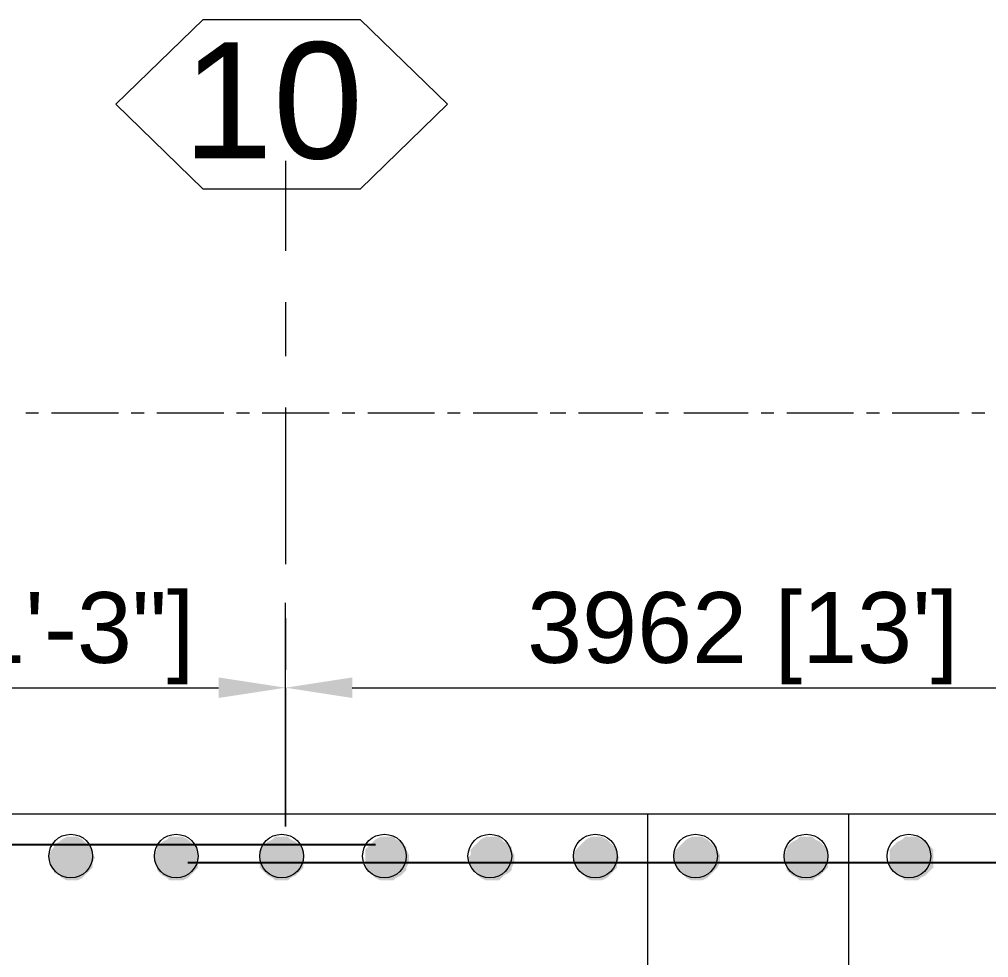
# Model space of a CAD drawing. Header units: inches. Extents: x 2 to 136, y 1 to 96.
# Drawn here: x 60.34 to 67.72, y 66.39 to 73.53 of the extents above; entities that cross this region are included whole.
import ezdxf

# ---------------------------------------------------------------- set-up
doc = ezdxf.new("R2010")
doc.units = ezdxf.units.IN
doc.header["$MEASUREMENT"] = 0
doc.layers.add('PDF_COLUMN', color=251, linetype='Continuous', true_color=0x636466)
doc.layers.add('PDF_Outer Line', color=165, linetype='Continuous', true_color=0x5258ac)
for name, color, linetype in [('PDF_Girt', 7, 'Continuous'), ('PDF_Grid', 7, 'Continuous'), ('PDF_Text', 7, 'Continuous'), ('PDF_Thin', 7, 'Continuous')]:
    doc.layers.add(name, color=color, linetype=linetype)
doc.styles.add('PDF Arial', font='arial.ttf')

msp = doc.modelspace()

# ---------------------------------------------------------------- linework, layer by layer
at = {"layer": 'PDF_COLUMN', "lineweight": 0}
for centre in [(60.7295, 67.1592), (61.5324, 67.1592), (62.3353, 67.1592), (63.1186, 67.1592), (63.9215, 67.1592), (64.7244, 67.1592), (67.1135, 67.1592)]:
    msp.add_circle(centre, 0.1665, dxfattribs=at)
at = {"layer": 'PDF_COLUMN', "color": 7, "lineweight": 0}
for centre in [(65.4881, 67.1592), (66.3302, 67.1592)]:
    msp.add_circle(centre, 0.1665, dxfattribs=at)
at = {"layer": 'PDF_COLUMN', "transparency": 33554559}
for points in [[(60.6414, 67.2669), (60.8568, 67.2473), (60.6022, 67.2473)], [(60.661, 67.2865), (60.8372, 67.2669), (60.6414, 67.2669)], [(60.8372, 67.2669), (60.6414, 67.2669), (60.8568, 67.2473)], [(60.7002, 67.3061), (60.8176, 67.2865), (60.661, 67.2865)], [(60.8176, 67.2865), (60.661, 67.2865), (60.8372, 67.2669)], [(60.7197, 67.3061), (60.7785, 67.3061), (60.7002, 67.3061)], [(60.7785, 67.3061), (60.7002, 67.3061), (60.8176, 67.2865)], [(60.7589, 67.3061), (60.7197, 67.3061), (60.7785, 67.3061)], [(61.4247, 67.2669), (61.6597, 67.2473), (61.4051, 67.2473)], [(61.4639, 67.2865), (61.6401, 67.2669), (61.4247, 67.2669)], [(61.6401, 67.2669), (61.4247, 67.2669), (61.6597, 67.2473)], [(61.4835, 67.3061), (61.6205, 67.2865), (61.4639, 67.2865)], [(61.6205, 67.2865), (61.4639, 67.2865), (61.6401, 67.2669)], [(61.5226, 67.3061), (61.5814, 67.3061), (61.4835, 67.3061)], [(61.5814, 67.3061), (61.4835, 67.3061), (61.6205, 67.2865)], [(61.5618, 67.3061), (61.5226, 67.3061), (61.5814, 67.3061)], [(62.2276, 67.2669), (62.4626, 67.2473), (62.208, 67.2473)], [(62.2668, 67.2865), (62.443, 67.2669), (62.2276, 67.2669)], [(62.443, 67.2669), (62.2276, 67.2669), (62.4626, 67.2473)], [(62.2864, 67.3061), (62.4039, 67.2865), (62.2668, 67.2865)], [(62.4039, 67.2865), (62.2668, 67.2865), (62.443, 67.2669)], [(62.3255, 67.3061), (62.3843, 67.3061), (62.2864, 67.3061)], [(62.3843, 67.3061), (62.2864, 67.3061), (62.4039, 67.2865)], [(62.3451, 67.3061), (62.3255, 67.3061), (62.3843, 67.3061)], [(63.0305, 67.2669), (63.2655, 67.2473), (63.0109, 67.2473)], [(63.0501, 67.2865), (63.2459, 67.2669), (63.0305, 67.2669)], [(63.2459, 67.2669), (63.0305, 67.2669), (63.2655, 67.2473)], [(63.0893, 67.3061), (63.2068, 67.2865), (63.0501, 67.2865)], [(63.2068, 67.2865), (63.0501, 67.2865), (63.2459, 67.2669)], [(63.1284, 67.3061), (63.1872, 67.3061), (63.0893, 67.3061)], [(63.1872, 67.3061), (63.0893, 67.3061), (63.2068, 67.2865)], [(63.148, 67.3061), (63.1284, 67.3061), (63.1872, 67.3061)], [(63.8334, 67.2669), (64.0684, 67.2473), (63.8138, 67.2473)], [(63.853, 67.2865), (64.0292, 67.2669), (63.8334, 67.2669)], [(64.0292, 67.2669), (63.8334, 67.2669), (64.0684, 67.2473)], [(63.8921, 67.3061), (64.0096, 67.2865), (63.853, 67.2865)], [(64.0096, 67.2865), (63.853, 67.2865), (64.0292, 67.2669)], [(63.9117, 67.3061), (63.9901, 67.3061), (63.8921, 67.3061)], [(63.9901, 67.3061), (63.8921, 67.3061), (64.0096, 67.2865)], [(63.9509, 67.3061), (63.9117, 67.3061), (63.9901, 67.3061)], [(64.6363, 67.2669), (64.8517, 67.2473), (64.6167, 67.2473)], [(64.6559, 67.2865), (64.8321, 67.2669), (64.6363, 67.2669)], [(64.8321, 67.2669), (64.6363, 67.2669), (64.8517, 67.2473)], [(64.695, 67.3061), (64.8125, 67.2865), (64.6559, 67.2865)], [(64.8125, 67.2865), (64.6559, 67.2865), (64.8321, 67.2669)], [(64.7146, 67.3061), (64.7734, 67.3061), (64.695, 67.3061)], [(64.7734, 67.3061), (64.695, 67.3061), (64.8125, 67.2865)], [(64.7538, 67.3061), (64.7146, 67.3061), (64.7734, 67.3061)], [(67.0254, 67.2669), (67.2604, 67.2473), (67.0058, 67.2473)], [(67.0646, 67.2865), (67.2408, 67.2669), (67.0254, 67.2669)], [(67.2408, 67.2669), (67.0254, 67.2669), (67.2604, 67.2473)], [(67.0841, 67.3061), (67.2016, 67.2865), (67.0646, 67.2865)], [(67.2016, 67.2865), (67.0646, 67.2865), (67.2408, 67.2669)], [(67.1233, 67.3061), (67.1821, 67.3061), (67.0841, 67.3061)], [(67.1821, 67.3061), (67.0841, 67.3061), (67.2016, 67.2865)], [(67.1429, 67.3061), (67.1233, 67.3061), (67.1821, 67.3061)], [(60.5827, 67.2082), (60.896, 67.169), (60.5631, 67.169)], [(60.6022, 67.2278), (60.896, 67.2082), (60.5827, 67.2082)], [(60.896, 67.2082), (60.5827, 67.2082), (60.896, 67.169)], [(60.8568, 67.2473), (60.6022, 67.2473), (60.8764, 67.2278)], [(60.6022, 67.2473), (60.8764, 67.2278), (60.6022, 67.2278)], [(60.8764, 67.2278), (60.6022, 67.2278), (60.896, 67.2082)], [(61.3856, 67.2082), (61.6989, 67.169), (61.366, 67.169)], [(61.4051, 67.2473), (61.6793, 67.2278), (61.3856, 67.2278)], [(61.6793, 67.2278), (61.3856, 67.2278), (61.6989, 67.2082)], [(61.3856, 67.2278), (61.6989, 67.2082), (61.3856, 67.2082)], [(61.6989, 67.2082), (61.3856, 67.2082), (61.6989, 67.169)], [(61.6597, 67.2473), (61.4051, 67.2473), (61.6793, 67.2278)], [(62.1884, 67.2278), (62.5018, 67.2082), (62.1689, 67.2082)], [(62.5018, 67.2082), (62.1689, 67.2082), (62.5018, 67.169)], [(62.1689, 67.2082), (62.5018, 67.169), (62.1689, 67.169)], [(62.208, 67.2473), (62.4822, 67.2278), (62.1884, 67.2278)], [(62.4822, 67.2278), (62.1884, 67.2278), (62.5018, 67.2082)], [(62.4626, 67.2473), (62.208, 67.2473), (62.4822, 67.2278)], [(62.9913, 67.2278), (63.2851, 67.2082), (62.9718, 67.2082)], [(63.2851, 67.2082), (62.9718, 67.2082), (63.3047, 67.169)], [(62.9718, 67.2082), (63.3047, 67.169), (62.9718, 67.169)], [(63.0109, 67.2473), (63.2851, 67.2278), (62.9913, 67.2278)], [(63.2851, 67.2278), (62.9913, 67.2278), (63.2851, 67.2082)], [(63.2655, 67.2473), (63.0109, 67.2473), (63.2851, 67.2278)], [(63.7942, 67.2278), (64.088, 67.2082), (63.7747, 67.2082)], [(64.088, 67.2082), (63.7747, 67.2082), (64.1076, 67.169)], [(63.7747, 67.2082), (64.1076, 67.169), (63.7747, 67.169)], [(63.8138, 67.2473), (64.088, 67.2278), (63.7942, 67.2278)], [(64.088, 67.2278), (63.7942, 67.2278), (64.088, 67.2082)], [(64.0684, 67.2473), (63.8138, 67.2473), (64.088, 67.2278)], [(64.5775, 67.2082), (64.8909, 67.169), (64.558, 67.169)], [(64.5971, 67.2278), (64.8909, 67.2082), (64.5775, 67.2082)], [(64.8909, 67.2082), (64.5775, 67.2082), (64.8909, 67.169)], [(64.6167, 67.2473), (64.8713, 67.2278), (64.5971, 67.2278)], [(64.8713, 67.2278), (64.5971, 67.2278), (64.8909, 67.2082)], [(64.8517, 67.2473), (64.6167, 67.2473), (64.8713, 67.2278)], [(66.9862, 67.2278), (67.2996, 67.2082), (66.9666, 67.2082)], [(67.2996, 67.2082), (66.9666, 67.2082), (67.2996, 67.169)], [(66.9666, 67.2082), (67.2996, 67.169), (66.9666, 67.169)], [(67.0058, 67.2473), (67.28, 67.2278), (66.9862, 67.2278)], [(67.28, 67.2278), (66.9862, 67.2278), (67.2996, 67.2082)], [(67.2604, 67.2473), (67.0058, 67.2473), (67.28, 67.2278)], [(60.896, 67.169), (60.5631, 67.169), (60.9156, 67.1494)], [(60.5631, 67.169), (60.9156, 67.1494), (60.5631, 67.1494)], [(60.9156, 67.1494), (60.5631, 67.1494), (60.896, 67.1103)], [(60.5631, 67.1494), (60.896, 67.1103), (60.5631, 67.1103)], [(60.896, 67.1103), (60.5631, 67.1103), (60.896, 67.0711)], [(60.5631, 67.1103), (60.896, 67.0711), (60.5827, 67.0711)], [(61.6989, 67.169), (61.366, 67.169), (61.6989, 67.1494)], [(61.366, 67.169), (61.6989, 67.1494), (61.366, 67.1494)], [(61.6989, 67.1494), (61.366, 67.1494), (61.6989, 67.1103)], [(61.366, 67.1494), (61.6989, 67.1103), (61.366, 67.1103)], [(61.6989, 67.1103), (61.366, 67.1103), (61.6989, 67.0711)], [(61.366, 67.1103), (61.6989, 67.0711), (61.3856, 67.0711)], [(62.5018, 67.169), (62.1689, 67.169), (62.5018, 67.1494)], [(62.1689, 67.169), (62.5018, 67.1494), (62.1689, 67.1494)], [(62.5018, 67.1494), (62.1689, 67.1494), (62.5018, 67.1103)], [(62.1689, 67.1494), (62.5018, 67.1103), (62.1689, 67.1103)], [(62.5018, 67.1103), (62.1689, 67.1103), (62.5018, 67.0711)], [(62.1689, 67.1103), (62.5018, 67.0711), (62.1689, 67.0711)], [(63.3047, 67.169), (62.9718, 67.169), (63.3047, 67.1494)], [(62.9718, 67.169), (63.3047, 67.1494), (62.9718, 67.1494)], [(63.3047, 67.1494), (62.9718, 67.1494), (63.3047, 67.1103)], [(62.9718, 67.1494), (63.3047, 67.1103), (62.9718, 67.1103)], [(63.3047, 67.1103), (62.9718, 67.1103), (63.2851, 67.0711)], [(62.9718, 67.1103), (63.2851, 67.0711), (62.9718, 67.0711)], [(63.7747, 67.169), (64.1076, 67.1494), (63.7551, 67.1494)], [(64.1076, 67.1494), (63.7551, 67.1494), (64.1076, 67.1103)], [(63.7551, 67.1494), (64.1076, 67.1103), (63.7747, 67.1103)], [(64.1076, 67.169), (63.7747, 67.169), (64.1076, 67.1494)], [(64.1076, 67.1103), (63.7747, 67.1103), (64.088, 67.0711)], [(63.7747, 67.1103), (64.088, 67.0711), (63.7747, 67.0711)], [(64.8909, 67.169), (64.558, 67.169), (64.9105, 67.1494)], [(64.558, 67.169), (64.9105, 67.1494), (64.558, 67.1494)], [(64.9105, 67.1494), (64.558, 67.1494), (64.8909, 67.1103)], [(64.558, 67.1494), (64.8909, 67.1103), (64.558, 67.1103)], [(64.8909, 67.1103), (64.558, 67.1103), (64.8909, 67.0711)], [(64.558, 67.1103), (64.8909, 67.0711), (64.5775, 67.0711)], [(67.2996, 67.169), (66.9666, 67.169), (67.2996, 67.1494)], [(66.9666, 67.169), (67.2996, 67.1494), (66.9666, 67.1494)], [(67.2996, 67.1494), (66.9666, 67.1494), (67.2996, 67.1103)], [(66.9666, 67.1494), (67.2996, 67.1103), (66.9666, 67.1103)], [(67.2996, 67.1103), (66.9666, 67.1103), (67.2996, 67.0711)], [(66.9666, 67.1103), (67.2996, 67.0711), (66.9666, 67.0711)], [(60.896, 67.0711), (60.5827, 67.0711), (60.8764, 67.0515)], [(60.5827, 67.0711), (60.8764, 67.0515), (60.6022, 67.0515)], [(60.8764, 67.0515), (60.6022, 67.0515), (60.8568, 67.0319)], [(60.6022, 67.0515), (60.8568, 67.0319), (60.6022, 67.0319)], [(61.6989, 67.0711), (61.3856, 67.0711), (61.6793, 67.0515)], [(61.3856, 67.0711), (61.6793, 67.0515), (61.3856, 67.0515)], [(61.6793, 67.0515), (61.3856, 67.0515), (61.6597, 67.0319)], [(61.3856, 67.0515), (61.6597, 67.0319), (61.4051, 67.0319)], [(62.5018, 67.0711), (62.1689, 67.0711), (62.4822, 67.0515)], [(62.1689, 67.0711), (62.4822, 67.0515), (62.1884, 67.0515)], [(62.4822, 67.0515), (62.1884, 67.0515), (62.4626, 67.0319)], [(62.1884, 67.0515), (62.4626, 67.0319), (62.208, 67.0319)], [(63.2851, 67.0711), (62.9718, 67.0711), (63.2851, 67.0515)], [(62.9718, 67.0711), (63.2851, 67.0515), (62.9913, 67.0515)], [(63.2851, 67.0515), (62.9913, 67.0515), (63.2655, 67.0319)], [(62.9913, 67.0515), (63.2655, 67.0319), (63.0109, 67.0319)], [(64.088, 67.0711), (63.7747, 67.0711), (64.088, 67.0515)], [(63.7747, 67.0711), (64.088, 67.0515), (63.7942, 67.0515)], [(64.088, 67.0515), (63.7942, 67.0515), (64.0684, 67.0319)], [(63.7942, 67.0515), (64.0684, 67.0319), (63.8138, 67.0319)], [(64.8909, 67.0711), (64.5775, 67.0711), (64.8713, 67.0515)], [(64.5775, 67.0711), (64.8713, 67.0515), (64.5971, 67.0515)], [(64.8713, 67.0515), (64.5971, 67.0515), (64.8517, 67.0319)], [(64.5971, 67.0515), (64.8517, 67.0319), (64.6167, 67.0319)], [(67.2996, 67.0711), (66.9666, 67.0711), (67.28, 67.0515)], [(66.9666, 67.0711), (67.28, 67.0515), (66.9862, 67.0515)], [(67.28, 67.0515), (66.9862, 67.0515), (67.2604, 67.0319)], [(66.9862, 67.0515), (67.2604, 67.0319), (67.0058, 67.0319)], [(60.8568, 67.0319), (60.6022, 67.0319), (60.8372, 67.0123)], [(60.6022, 67.0319), (60.8372, 67.0123), (60.6414, 67.0123)], [(60.8372, 67.0123), (60.6414, 67.0123), (60.8176, 66.9928)], [(60.6414, 67.0123), (60.8176, 66.9928), (60.661, 66.9928)], [(60.8176, 66.9928), (60.661, 66.9928), (60.7785, 66.9732)], [(60.661, 66.9928), (60.7785, 66.9732), (60.7002, 66.9732)], [(60.7785, 66.9732), (60.7002, 66.9732), (60.7589, 66.9732)], [(60.7002, 66.9732), (60.7589, 66.9732), (60.7197, 66.9732)], [(61.6597, 67.0319), (61.4051, 67.0319), (61.6401, 67.0123)], [(61.4051, 67.0319), (61.6401, 67.0123), (61.4247, 67.0123)], [(61.6401, 67.0123), (61.4247, 67.0123), (61.6205, 66.9928)], [(61.4247, 67.0123), (61.6205, 66.9928), (61.4639, 66.9928)], [(61.6205, 66.9928), (61.4639, 66.9928), (61.5814, 66.9732)], [(61.4639, 66.9928), (61.5814, 66.9732), (61.4835, 66.9732)], [(61.5814, 66.9732), (61.4835, 66.9732), (61.5618, 66.9732)], [(61.4835, 66.9732), (61.5618, 66.9732), (61.5226, 66.9732)], [(62.4626, 67.0319), (62.208, 67.0319), (62.443, 67.0123)], [(62.208, 67.0319), (62.443, 67.0123), (62.2276, 67.0123)], [(62.443, 67.0123), (62.2276, 67.0123), (62.4039, 66.9928)], [(62.2276, 67.0123), (62.4039, 66.9928), (62.2668, 66.9928)], [(62.4039, 66.9928), (62.2668, 66.9928), (62.3843, 66.9732)], [(62.2668, 66.9928), (62.3843, 66.9732), (62.2864, 66.9732)], [(62.3843, 66.9732), (62.2864, 66.9732), (62.3451, 66.9732)], [(62.2864, 66.9732), (62.3451, 66.9732), (62.3255, 66.9732)], [(63.2655, 67.0319), (63.0109, 67.0319), (63.2459, 67.0123)], [(63.0109, 67.0319), (63.2459, 67.0123), (63.0305, 67.0123)], [(63.2459, 67.0123), (63.0305, 67.0123), (63.2068, 66.9928)], [(63.0305, 67.0123), (63.2068, 66.9928), (63.0501, 66.9928)], [(63.2068, 66.9928), (63.0501, 66.9928), (63.1872, 66.9732)], [(63.0501, 66.9928), (63.1872, 66.9732), (63.0893, 66.9732)], [(63.1872, 66.9732), (63.0893, 66.9732), (63.148, 66.9732)], [(63.0893, 66.9732), (63.148, 66.9732), (63.1284, 66.9732)], [(64.0684, 67.0319), (63.8138, 67.0319), (64.0292, 67.0123)], [(63.8138, 67.0319), (64.0292, 67.0123), (63.8334, 67.0123)], [(64.0292, 67.0123), (63.8334, 67.0123), (64.0096, 66.9928)], [(63.8334, 67.0123), (64.0096, 66.9928), (63.853, 66.9928)], [(64.0096, 66.9928), (63.853, 66.9928), (63.9901, 66.9732)], [(63.853, 66.9928), (63.9901, 66.9732), (63.8921, 66.9732)], [(63.9901, 66.9732), (63.8921, 66.9732), (63.9509, 66.9732)], [(63.8921, 66.9732), (63.9509, 66.9732), (63.9117, 66.9732)], [(64.8517, 67.0319), (64.6167, 67.0319), (64.8321, 67.0123)], [(64.6167, 67.0319), (64.8321, 67.0123), (64.6363, 67.0123)], [(64.8321, 67.0123), (64.6363, 67.0123), (64.8125, 66.9928)], [(64.6363, 67.0123), (64.8125, 66.9928), (64.6559, 66.9928)], [(64.8125, 66.9928), (64.6559, 66.9928), (64.7734, 66.9732)], [(64.6559, 66.9928), (64.7734, 66.9732), (64.695, 66.9732)], [(64.7734, 66.9732), (64.695, 66.9732), (64.7538, 66.9732)], [(64.695, 66.9732), (64.7538, 66.9732), (64.7146, 66.9732)], [(67.2604, 67.0319), (67.0058, 67.0319), (67.2408, 67.0123)], [(67.0058, 67.0319), (67.2408, 67.0123), (67.0254, 67.0123)], [(67.2408, 67.0123), (67.0254, 67.0123), (67.2016, 66.9928)], [(67.0254, 67.0123), (67.2016, 66.9928), (67.0646, 66.9928)], [(67.2016, 66.9928), (67.0646, 66.9928), (67.1821, 66.9732)], [(67.0646, 66.9928), (67.1821, 66.9732), (67.0841, 66.9732)], [(67.1821, 66.9732), (67.0841, 66.9732), (67.1429, 66.9732)], [(67.0841, 66.9732), (67.1429, 66.9732), (67.1233, 66.9732)]]:
    msp.add_solid(points, dxfattribs=at)
at = {"layer": 'PDF_COLUMN', "color": 7, "transparency": 33554559}
for points in [[(65.4, 67.2669), (65.6154, 67.2473), (65.3804, 67.2473)], [(65.4196, 67.2865), (65.5959, 67.2669), (65.4, 67.2669)], [(65.5959, 67.2669), (65.4, 67.2669), (65.6154, 67.2473)], [(65.4588, 67.3061), (65.5763, 67.2865), (65.4196, 67.2865)], [(65.5763, 67.2865), (65.4196, 67.2865), (65.5959, 67.2669)], [(65.4784, 67.3061), (65.5371, 67.3061), (65.4588, 67.3061)], [(65.5371, 67.3061), (65.4588, 67.3061), (65.5763, 67.2865)], [(65.5175, 67.3061), (65.4784, 67.3061), (65.5371, 67.3061)], [(66.2225, 67.2669), (66.4575, 67.2473), (66.2029, 67.2473)], [(66.2617, 67.2865), (66.4379, 67.2669), (66.2225, 67.2669)], [(66.4379, 67.2669), (66.2225, 67.2669), (66.4575, 67.2473)], [(66.2813, 67.3061), (66.3987, 67.2865), (66.2617, 67.2865)], [(66.3987, 67.2865), (66.2617, 67.2865), (66.4379, 67.2669)], [(66.3204, 67.3061), (66.3792, 67.3061), (66.2813, 67.3061)], [(66.3792, 67.3061), (66.2813, 67.3061), (66.3987, 67.2865)], [(66.34, 67.3061), (66.3204, 67.3061), (66.3792, 67.3061)], [(65.3413, 67.2082), (65.6742, 67.169), (65.3217, 67.169)], [(65.3609, 67.2278), (65.6546, 67.2082), (65.3413, 67.2082)], [(65.6546, 67.2082), (65.3413, 67.2082), (65.6742, 67.169)], [(65.3804, 67.2473), (65.635, 67.2278), (65.3609, 67.2278)], [(65.635, 67.2278), (65.3609, 67.2278), (65.6546, 67.2082)], [(65.6154, 67.2473), (65.3804, 67.2473), (65.635, 67.2278)], [(66.1833, 67.2082), (66.4967, 67.169), (66.1638, 67.169)], [(66.2029, 67.2473), (66.4771, 67.2278), (66.1833, 67.2278)], [(66.4771, 67.2278), (66.1833, 67.2278), (66.4967, 67.2082)], [(66.1833, 67.2278), (66.4967, 67.2082), (66.1833, 67.2082)], [(66.4967, 67.2082), (66.1833, 67.2082), (66.4967, 67.169)], [(66.4575, 67.2473), (66.2029, 67.2473), (66.4771, 67.2278)], [(65.6742, 67.169), (65.3217, 67.169), (65.6742, 67.1494)], [(65.3217, 67.169), (65.6742, 67.1494), (65.3217, 67.1494)], [(65.6742, 67.1494), (65.3217, 67.1494), (65.6742, 67.1103)], [(65.3217, 67.1494), (65.6742, 67.1103), (65.3217, 67.1103)], [(65.6742, 67.1103), (65.3217, 67.1103), (65.6546, 67.0711)], [(65.3217, 67.1103), (65.6546, 67.0711), (65.3413, 67.0711)], [(66.4967, 67.169), (66.1638, 67.169), (66.4967, 67.1494)], [(66.1638, 67.169), (66.4967, 67.1494), (66.1638, 67.1494)], [(66.4967, 67.1494), (66.1638, 67.1494), (66.4967, 67.1103)], [(66.1638, 67.1494), (66.4967, 67.1103), (66.1638, 67.1103)], [(66.4967, 67.1103), (66.1638, 67.1103), (66.4967, 67.0711)], [(66.1638, 67.1103), (66.4967, 67.0711), (66.1833, 67.0711)], [(65.6546, 67.0711), (65.3413, 67.0711), (65.635, 67.0515)], [(65.3413, 67.0711), (65.635, 67.0515), (65.3609, 67.0515)], [(65.635, 67.0515), (65.3609, 67.0515), (65.6154, 67.0319)], [(65.3609, 67.0515), (65.6154, 67.0319), (65.3804, 67.0319)], [(66.4967, 67.0711), (66.1833, 67.0711), (66.4771, 67.0515)], [(66.1833, 67.0711), (66.4771, 67.0515), (66.1833, 67.0515)], [(66.4771, 67.0515), (66.1833, 67.0515), (66.4575, 67.0319)], [(66.1833, 67.0515), (66.4575, 67.0319), (66.2029, 67.0319)], [(65.6154, 67.0319), (65.3804, 67.0319), (65.5959, 67.0123)], [(65.3804, 67.0319), (65.5959, 67.0123), (65.4, 67.0123)], [(65.5959, 67.0123), (65.4, 67.0123), (65.5763, 66.9928)], [(65.4, 67.0123), (65.5763, 66.9928), (65.4196, 66.9928)], [(65.5763, 66.9928), (65.4196, 66.9928), (65.5371, 66.9732)], [(65.4196, 66.9928), (65.5371, 66.9732), (65.4588, 66.9732)], [(65.5371, 66.9732), (65.4588, 66.9732), (65.5175, 66.9732)], [(65.4588, 66.9732), (65.5175, 66.9732), (65.4784, 66.9732)], [(66.4575, 67.0319), (66.2029, 67.0319), (66.4379, 67.0123)], [(66.2029, 67.0319), (66.4379, 67.0123), (66.2225, 67.0123)], [(66.4379, 67.0123), (66.2225, 67.0123), (66.3987, 66.9928)], [(66.2225, 67.0123), (66.3987, 66.9928), (66.2617, 66.9928)], [(66.3987, 66.9928), (66.2617, 66.9928), (66.3792, 66.9732)], [(66.2617, 66.9928), (66.3792, 66.9732), (66.2813, 66.9732)], [(66.3792, 66.9732), (66.2813, 66.9732), (66.34, 66.9732)], [(66.2813, 66.9732), (66.34, 66.9732), (66.3204, 66.9732)]]:
    msp.add_solid(points, dxfattribs=at)
at = {"layer": 'PDF_Girt', "lineweight": 25}
for points in [[(55.824, 67.2473), (63.0501, 67.2473)], [(61.6205, 67.1103), (69.8062, 67.1103)]]:
    msp.add_lwpolyline(points, dxfattribs=at)
at = {"layer": 'PDF_Grid', "lineweight": 0}
msp.add_lwpolyline([(61.738, 72.2409), (61.0722, 72.8872), (61.738, 73.5334), (62.9326, 73.5334), (63.5984, 72.8872), (62.9326, 72.2409)], close=True, dxfattribs=at)
for points in [[(62.3647, 72.4564), (62.3647, 71.771)], [(62.3647, 71.3793), (62.3647, 70.9681)], [(60.3868, 70.5372), (60.4847, 70.5372)], [(60.5827, 70.5372), (61.0918, 70.5372)], [(61.1897, 70.5372), (61.2876, 70.5372)], [(61.3856, 70.5372), (61.8947, 70.5372)], [(61.9926, 70.5372), (62.0905, 70.5372)], [(62.1884, 70.5372), (62.6976, 70.5372)], [(62.3647, 70.5764), (62.3647, 69.3819)], [(62.7955, 70.5372), (62.8934, 70.5372)], [(62.9913, 70.5372), (63.5005, 70.5372)], [(63.5984, 70.5372), (63.6963, 70.5372)], [(63.7942, 70.5372), (64.2838, 70.5372)], [(64.3817, 70.5372), (64.4992, 70.5372)], [(64.5971, 70.5372), (65.0867, 70.5372)], [(65.1846, 70.5372), (65.2825, 70.5372)], [(65.4, 70.5372), (65.8896, 70.5372)], [(65.9875, 70.5372), (66.0854, 70.5372)], [(66.1833, 70.5372), (66.6925, 70.5372)], [(66.7904, 70.5372), (66.8883, 70.5372)], [(66.9862, 70.5372), (67.4954, 70.5372)], [(67.5933, 70.5372), (67.6912, 70.5372)], [(62.3647, 68.1677), (62.3647, 67.4823), (62.3647, 69.0881)], [(62.3647, 68.9706), (62.3647, 68.579)]]:
    msp.add_lwpolyline(points, dxfattribs=at)
at = {"layer": 'PDF_Outer Line', "color": 7, "lineweight": 0}
msp.add_lwpolyline([(10.3528, 67.4823), (95.8904, 67.4823)], dxfattribs=at)
msp.add_lwpolyline([(65.1259, 67.4823), (66.6533, 67.4823), (66.6533, 44.9425), (65.1259, 44.9425)], close=True, dxfattribs=at)
at = {"layer": 'PDF_Thin', "lineweight": 0}
for points in [[(57.0382, 68.4419), (61.8555, 68.4419)], [(62.8738, 68.4419), (68.592, 68.4419)]]:
    msp.add_lwpolyline(points, dxfattribs=at)
msp.add_lwpolyline([(62.3647, 68.4419), (62.3647, 67.3844)], close=True, dxfattribs=at)
at = {"layer": 'PDF_Thin', "transparency": 33554559}
for points in [[(61.8555, 68.5202), (61.8555, 68.3636), (62.3647, 68.4419)], [(62.8738, 68.5202), (62.8738, 68.3636), (62.3647, 68.4419)]]:
    msp.add_solid(points, dxfattribs=at)

# ---------------------------------------------------------------- texts
at = {"layer": 'PDF_Text', "attachment_point": 7, "style": 'PDF Arial'}
for s, insert, char_height in [('10', (61.5814, 72.4615), 0.88521), ('3429 [11\'-3"]', (57.4494, 68.4684), 0.539249), ("3962 [13']", (64.2055, 68.4684), 0.53925)]:
    msp.add_mtext(s, dxfattribs=dict(at, insert=insert, char_height=char_height))

doc.saveas('drawing.dxf')
